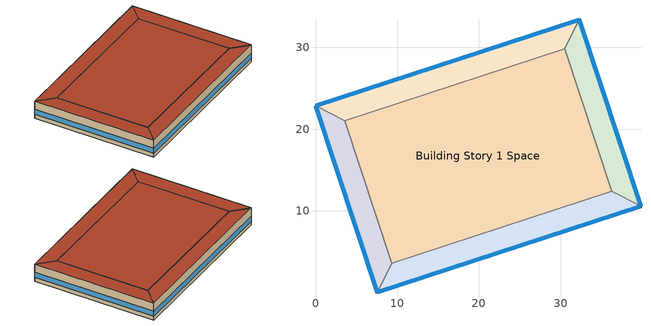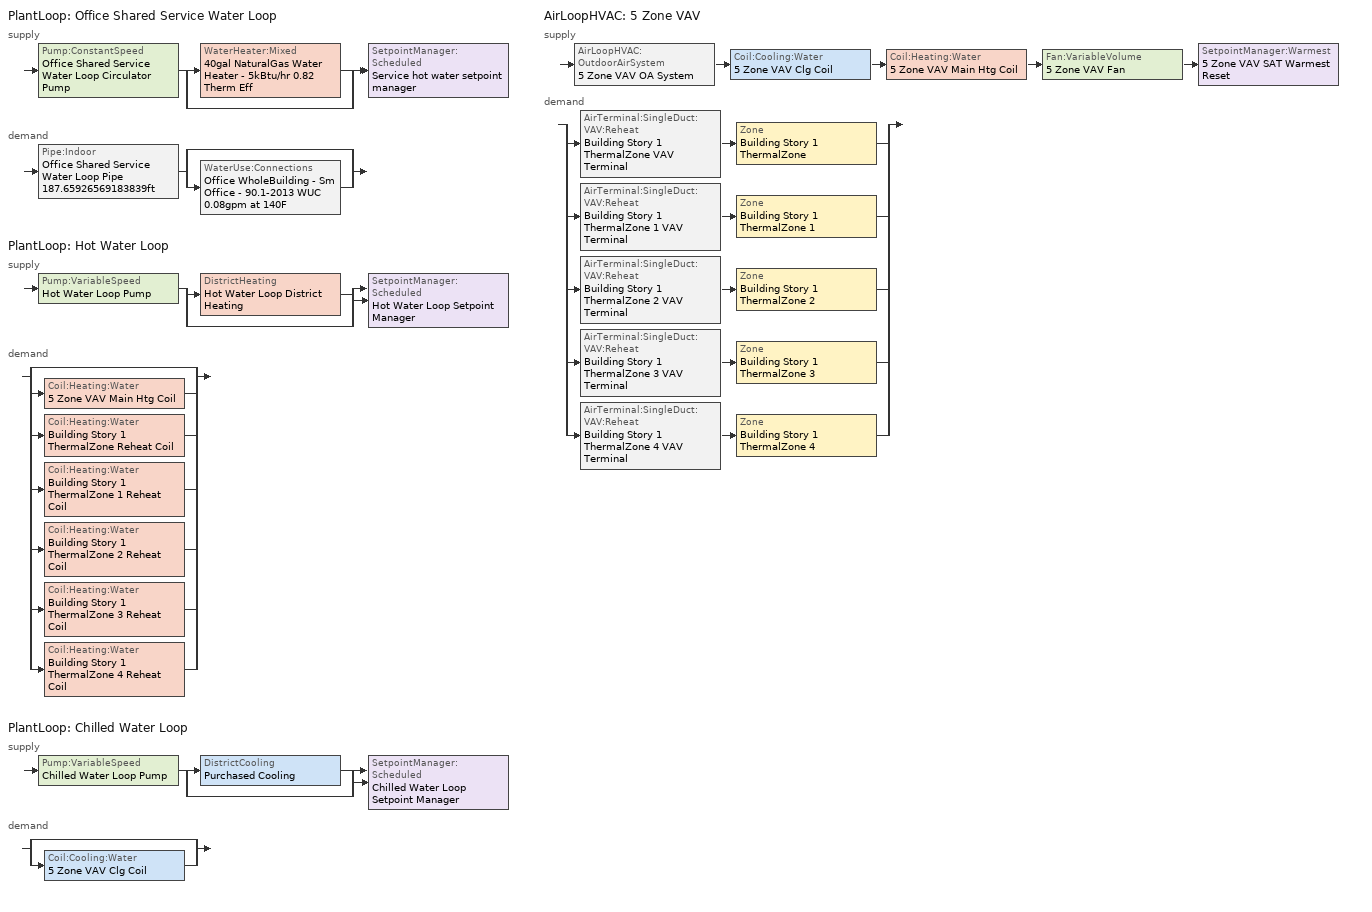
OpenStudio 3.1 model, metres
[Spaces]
Building Story 1 Space
 floor ground: 9.34,3.57 3.57,21.04 30.5,29.85 36.27,12.38 z0
 wall adiabatic (Typical Interior Wall): 3.57,21.04 9.34,3.57 36.27,12.38 30.5,29.85 3.57,21.04 z0:3.6
 roof outside: 36.27,12.38 30.5,29.85 3.57,21.04 9.34,3.57 z3.6
Building Story 1 Space 1
 floor ground: 7.54,0 0,22.84 3.57,21.04 9.34,3.57 z0
 wall outside: 0,22.84 7.54,0 z0:3.6
 wall adiabatic (Typical Interior Wall): 7.54,0 9.34,3.57 3.57,21.04 0,22.84 z0:3.6
 window: 0.01,22.82 7.53,0.02 z0.76:1.84
 roof outside: 9.34,3.57 3.57,21.04 0,22.84 7.54,0 z3.6
Building Story 1 Space 2
 floor ground: 0,22.84 32.3,33.42 30.5,29.85 3.57,21.04 z0
 wall outside: 32.3,33.42 0,22.84 z0:3.6
 wall adiabatic (Typical Interior Wall): 0,22.84 3.57,21.04 30.5,29.85 32.3,33.42 z0:3.6
 window: 32.28,33.41 0.02,22.85 z0.76:1.84
 roof outside: 3.57,21.04 30.5,29.85 32.3,33.42 0,22.84 z3.6
Building Story 1 Space 3
 floor ground: 32.3,33.42 39.84,10.58 36.27,12.38 30.5,29.85 z0
 wall outside: 39.84,10.58 32.3,33.42 z0:3.6
 wall adiabatic (Typical Interior Wall): 32.3,33.42 30.5,29.85 36.27,12.38 39.84,10.58 z0:3.6
 window: 39.83,10.6 32.31,33.4 z0.76:1.84
 roof outside: 30.5,29.85 36.27,12.38 39.84,10.58 32.3,33.42 z3.6
Building Story 1 Space 4
 floor ground: 39.84,10.58 7.54,0 9.34,3.57 36.27,12.38 z0
 wall outside: 7.54,0 39.84,10.58 z0:3.6
 wall adiabatic (Typical Interior Wall): 39.84,10.58 36.27,12.38 9.34,3.57 7.54,0 z0:3.6
 window: 7.56,0.01 39.81,10.57 z0.76:1.84
 roof outside: 36.27,12.38 9.34,3.57 7.54,0 39.84,10.58 z3.6
shading: 32.3,33.42 0,22.84 / 0,22.84 7.54,0 / 7.54,0 39.84,10.58 / 39.84,10.58 32.3,33.42 / 0,22.84 7.54,0 / 32.3,33.42 0,22.84 / 39.84,10.58 32.3,33.42 / 7.54,0 39.84,10.58 / 7.54,0 39.84,10.58 / 39.84,10.58 32.3,33.42 / 32.3,33.42 0,22.84 / 0,22.84 7.54,0 z0:3; 39.84,10.58 32.3,33.42 0,22.84 7.54,0 z3; 7.54,0 0,22.84 32.3,33.42 39.84,10.58 z0; 7.54,0 0,22.84 32.3,33.42 39.84,10.58 z0; 39.84,10.58 32.3,33.42 0,22.84 7.54,0 z3; 39.84,10.58 32.3,33.42 0,22.84 7.54,0 z3; 7.54,0 0,22.84 32.3,33.42 39.84,10.58 z0
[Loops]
PlantLoop 'Office Shared Service Water Loop'
 supply: Pump:ConstantSpeed 'Office Shared Service Water Loop Circulator Pump' > split
  | WaterHeater:Mixed '40gal NaturalGas Water Heater - 5kBtu/hr 0.82 Therm Eff'
  | bypass
  join > SetpointManager:Scheduled 'Service hot water setpoint manager'
 demand: Pipe:Indoor 'Office Shared Service Water Loop Pipe 187.65926569183839ft' > split
  | bypass
  | WaterUse:Connections 'Office WholeBuilding - Sm Office - 90.1-2013 WUC 0.08gpm at 140F'
PlantLoop 'Hot Water Loop'
 supply: Pump:VariableSpeed 'Hot Water Loop Pump' > split
  | DistrictHeating 'Hot Water Loop District Heating'
  | bypass
  join > SetpointManager:Scheduled 'Hot Water Loop Setpoint Manager'
 demand: split
  | bypass
  | Coil:Heating:Water '5 Zone VAV Main Htg Coil'
  | Coil:Heating:Water 'Building Story 1 ThermalZone Reheat Coil'
  | Coil:Heating:Water 'Building Story 1 ThermalZone 1 Reheat Coil'
  | Coil:Heating:Water 'Building Story 1 ThermalZone 2 Reheat Coil'
  | Coil:Heating:Water 'Building Story 1 ThermalZone 3 Reheat Coil'
  | Coil:Heating:Water 'Building Story 1 ThermalZone 4 Reheat Coil'
PlantLoop 'Chilled Water Loop'
 supply: Pump:VariableSpeed 'Chilled Water Loop Pump' > split
  | DistrictCooling 'Purchased Cooling'
  | bypass
  join > SetpointManager:Scheduled 'Chilled Water Loop Setpoint Manager'
 demand: split
  | bypass
  | Coil:Cooling:Water '5 Zone VAV Clg Coil'
AirLoopHVAC '5 Zone VAV'
 supply: AirLoopHVAC:OutdoorAirSystem '5 Zone VAV OA System' > Coil:Cooling:Water '5 Zone VAV Clg Coil' > Coil:Heating:Water '5 Zone VAV Main Htg Coil' > Fan:VariableVolume '5 Zone VAV Fan' > SetpointManager:Warmest '5 Zone VAV SAT Warmest Reset'
 demand: split
  | AirTerminal:SingleDuct:VAV:Reheat 'Building Story 1 ThermalZone VAV Terminal' > Zone 'Building Story 1 ThermalZone'
  | AirTerminal:SingleDuct:VAV:Reheat 'Building Story 1 ThermalZone 1 VAV Terminal' > Zone 'Building Story 1 ThermalZone 1'
  | AirTerminal:SingleDuct:VAV:Reheat 'Building Story 1 ThermalZone 2 VAV Terminal' > Zone 'Building Story 1 ThermalZone 2'
  | AirTerminal:SingleDuct:VAV:Reheat 'Building Story 1 ThermalZone 3 VAV Terminal' > Zone 'Building Story 1 ThermalZone 3'
  | AirTerminal:SingleDuct:VAV:Reheat 'Building Story 1 ThermalZone 4 VAV Terminal' > Zone 'Building Story 1 ThermalZone 4'
[Site]
Buffalo Niagara Intl Ap_NY_USA: Latitude {deg}=42.8136; Longitude {deg}=-78.8486; Time Zone {hr}=-5; Elevation {m}=215; Terrain=City
[Site:WaterMainsTemperature]
Calculation Method=Correlation; Annual Average Outdoor Air Temperature {C}=8.96667; Maximum Difference In Monthly Average Outdoor Air Temperatures {deltaC}=26.2
[SizingPeriod:DesignDay] Barometric Pressure {Pa}=98769; Sky Clearness=0; Rain Indicator=0; Snow Indicator=0; Day of Month=21; Daylight Saving Time Indicator=0; Humidity Indicating Type=Wetbulb; Dry-Bulb Temperature Range Modifier Type=DefaultMultipliers
Name | Maximum Dry-Bulb Temperature {C} | Daily Dry-Bulb Temperature Range {deltaC} | Humidity Indicating Conditions at Maximum Dry-Bulb | Wind Speed {m/s} | Wind Direction {deg} | Month | Day Type | Solar Model Indicator | ASHRAE Taub | ASHRAE Taud
Buffalo Niagara Intl Ap Ann Clg .4% Condns DB=>MWB 1 | 30.3 | 9.3 | 21.8 | 5.7 | 240 | 7 | SummerDesignDay | ASHRAETau | 0.462 | 2.001
Buffalo Niagara Intl Ap Ann Clg .4% Condns WB=>MDB 1 | 27.8 | 9.3 | 23.8 | 5.7 | 240 | 7 | SummerDesignDay | ASHRAETau | 0.462 | 2.001
Buffalo Niagara Intl Ap Ann Htg 99.6% Condns DB 1 | -16.3 | 0 | -16.3 | 5.1 | 270 | 1 | WinterDesignDay | ASHRAEClearSky
[ClimateZones]
Climate Zone Institution Name 1=ASHRAE; Climate Zone Document Name 1=ANSI/ASHRAE Standard 169; Climate Zone Document Year 1=2006; Climate Zone Value 1=6A
[Site:GroundTemperature:FCfactorMethod]
January Ground Temperature {C}=7.4; February Ground Temperature {C}=-0; March Ground Temperature {C}=-7.6; April Ground Temperature {C}=-12.6; May Ground Temperature {C}=-7.7; June Ground Temperature {C}=0.3; July Ground Temperature {C}=7; August Ground Temperature {C}=14.2; September Ground Temperature {C}=19.2; October Ground Temperature {C}=20.9; November Ground Temperature {C}=20; December Ground Temperature {C}=15.4
[Building]
District Office 1: Nominal Floor to Floor Height {m}=3.6; Default Construction Set=Res 90.1-2013 - Office - ASHRAE 169-2013-6A; Standards Number of Stories=1; Standards Number of Above Ground Stories=1; Standards Building Type=Office
[DefaultConstructionSet]
Res 90.1-2013 - Office - ASHRAE 169-2013-6A: Default Exterior Surface Constructions=Default Surface Constructions 1; Default Interior Surface Constructions=Default Surface Constructions 2; Default Ground Contact Surface Constructions=Default Surface Constructions 3; Default Exterior SubSurface Constructions=Default Sub Surface Constructions 1; Default Interior SubSurface Constructions=Default Sub Surface Constructions 2; Interior Partition Construction=Typical Interior Partition
[DefaultSurfaceConstructions]
Name | Floor Construction | Wall Construction | Roof Ceiling Construction
Default Surface Constructions 1 | Typical Insulated Exterior Mass Floor R-19.61 | Typical Insulated Exterior Mass Wall R-12.5 | Typical IEAD Roof R-31.25
Default Surface Constructions 2 | Typical Interior Floor | Typical Interior Wall | Typical Interior Ceiling
Default Surface Constructions 3 | Typical Insulated Carpeted 8in Slab Floor | Typical Insulated Basement Mass Wall
[Construction]
Typical Insulated Exterior Mass Floor R-19.61: Typical Insulation R-17.04, 4 in. Normalweight Concrete Floor, Typical Carpet Pad
Typical Insulated Exterior Mass Wall R-12.5: 1IN Stucco, 8IN CONCRETE HW RefBldg, Typical Insulation R-10.11, 1/2IN Gypsum
Typical IEAD Roof R-31.25: Roof Membrane, Typical Insulation R-30.13, Metal Roof Surface
Typical Interior Floor: 100mm Normalweight concrete floor, CP02 CARPET PAD
Typical Interior Wall: G01 13mm gypsum board, G01 13mm gypsum board
Typical Interior Ceiling: CP02 CARPET PAD, 100mm Normalweight concrete floor
Typical Insulated Carpeted 8in Slab Floor: 8 in. Normalweight Concrete Floor, Typical Carpet Pad
Typical Insulated Basement Mass Wall: 8 in. Concrete Block Basement Wall
U 0.48 SHGC 0.40 Dbl Ref-D Clr 6mm/13mm: REF D CLEAR 6MM, AIR 13MM, CLEAR 6MM
Typical Insulated Metal Door R-2.0: F08 Metal surface, Typical Insulation R-1.15
U 0.44 SHGC 0.26 Dbl Ref-B-H Clr 6mm/13mm Air: REF B CLEAR HI 6MM, AIR 13MM, CLEAR 6MM
Typical Overhead Door R-2.0: Typical Insulation R-1.15 1
Window_U_0.50_SHGC_0.40_Skylight_Frame_Width_0.430_in: Glass_2052_LayerAvg, Gap_1_W_0_0038, Glass_2027F_LayerAvg
Typical Interior Window: Clear 3mm
Typical Interior Door; Typical Interior Partition: G05 25mm wood
Copper pipe 0.75in type L with 0.5in fiberglass batt: Fiberglass batt 0.5in, Copper pipe 0.75in type L
InteriorFurnishings 1: Std Wood 6inch 1
InteriorFurnishings 2: Std Wood 6inch 2
[Material:NoMass] Roughness=Smooth; Thermal Absorptance=0.9; Solar Absorptance=0.7
Name | Thermal Resistance {m2-K/W} | Visible Absorptance
Typical Insulation R-17.04 | 3.00072 | 0.7
Typical Carpet Pad; CP02 CARPET PAD | 0.21648 | 0.8
Typical Insulation R-10.11 | 1.78074 | 0.7
Typical Insulation R-30.13 | 5.30668 | 0.7
Typical Insulation R-1.15 | 0.202509 | 0.7
Typical Insulation R-1.15 1 | 0.202527 | 0.7
[Material] Thermal Absorptance=0.9
Name | Roughness | Thickness {m} | Conductivity {W/m-K} | Density {kg/m3} | Specific Heat {J/kg-K} | Solar Absorptance | Visible Absorptance
4 in. Normalweight Concrete Floor | MediumRough | 0.1016 | 2.31 | 2322 | 832 | 0.7 | 0.7
1IN Stucco | Smooth | 0.0253 | 0.6918 | 1858 | 837 | 0.7 | 0.92
8IN CONCRETE HW RefBldg | Rough | 0.2032 | 1.311 | 2240 | 836.8 | 0.7 | 0.7
1/2IN Gypsum | Smooth | 0.0127 | 0.16 | 784.9 | 830 | 0.4 | 0.4
Roof Membrane | VeryRough | 0.0095 | 0.16 | 1121.29 | 1460 | 0.7 | 0.7
Metal Roof Surface; F08 Metal surface | Smooth | 0.0008 | 45.28 | 7824 | 500 | 0.7 | 0.7
100mm Normalweight concrete floor | MediumRough | 0.1016 | 2.31045 | 2322 | 832.557 | 0.7 | 0.7
G01 13mm gypsum board | Smooth | 0.0127 | 0.160031 | 800.001 | 1090.73 | 0.7 | 0.5
8 in. Normalweight Concrete Floor | MediumRough | 0.2032 | 2.31 | 2322 | 832 | 0.7 | 0.7
8 in. Concrete Block Basement Wall | MediumRough | 0.2032 | 1.326 | 1842 | 912 | 0.7 | 0.7
G05 25mm wood | MediumSmooth | 0.0254 | 0.15 | 608 | 1630 | 0.5 | 0.5
Copper pipe 0.75in type L | Smooth | 0.001143 | 386 | 8906.27 | 385.1856 | 0.7 | 0.7
Fiberglass batt 0.5in | Smooth | 0.0127 | 0.0663448 | 11.2129 | 837.36 | 0.7 | 0.7
Std Wood 6inch 1; Std Wood 6inch 2 | MediumSmooth | 0.15 | 0.12 | 540 | 1210 | 0.7 | 0.7
[DefaultSubSurfaceConstructions]
Name | Fixed Window Construction | Operable Window Construction | Door Construction | Glass Door Construction | Overhead Door Construction | Skylight Construction | Tubular Daylight Dome Construction | Tubular Daylight Diffuser Construction
Default Sub Surface Constructions 1 | U 0.48 SHGC 0.40 Dbl Ref-D Clr 6mm/13mm | U 0.48 SHGC 0.40 Dbl Ref-D Clr 6mm/13mm | Typical Insulated Metal Door R-2.0 | U 0.44 SHGC 0.26 Dbl Ref-B-H Clr 6mm/13mm Air | Typical Overhead Door R-2.0 | Window_U_0.50_SHGC_0.40_Skylight_Frame_Width_0.430_in | Typical Interior Window | Typical Interior Window
Default Sub Surface Constructions 2 | Typical Interior Window | Typical Interior Window | Typical Interior Door
[WindowMaterial:Glazing] Optical Data Type=SpectralAverage; Infrared Transmittance at Normal Incidence=0; Dirt Correction Factor for Solar and Visible Transmittance=1; Solar Diffusing=No
Name | Thickness {m} | Solar Transmittance at Normal Incidence | Front Side Solar Reflectance at Normal Incidence | Back Side Solar Reflectance at Normal Incidence | Visible Transmittance at Normal Incidence | Front Side Visible Reflectance at Normal Incidence | Back Side Visible Reflectance at Normal Incidence | Front Side Infrared Hemispherical Emissivity | Back Side Infrared Hemispherical Emissivity | Conductivity {W/m-K}
REF D CLEAR 6MM | 0.006 | 0.429 | 0.308 | 0.379 | 0.334 | 0.453 | 0.505 | 0.84 | 0.82 | 0.9
CLEAR 6MM | 0.006 | 0.775 | 0.071 | 0.071 | 0.881 | 0.08 | 0.08 | 0.84 | 0.84 | 0.9
REF B CLEAR HI 6MM | 0.006 | 0.24 | 0.16 | 0.32 | 0.3 | 0.16 | 0.29 | 0.84 | 0.6 | 0.9
Glass_2052_LayerAvg | 0.00837 | 0.507767 | 0.054228 | 0.0544931 | 0.586833 | 0.05805 | 0.058397 | 0.84 | 0.84 | 1
Glass_2027F_LayerAvg | 0.004 | 0.369744 | 0.470069 | 0.340935 | 0.765222 | 0.0546 | 0.073741 | 0.03675 | 0.84 | 1
Clear 3mm | 0.003 | 0.837 | 0.075 | 0.075 | 0.898 | 0.081 | 0.081 | 0.84 | 0.84 | 0.9
[WindowMaterial:Gas] Gas Type=Air
Name | Thickness {m}
AIR 13MM | 0.0127
Gap_1_W_0_0038 | 0.0038
[People:Definition]
Office WholeBuilding - Sm Office People Definition: Number of People Calculation Method=People/Area; People per Space Floor Area {person/m2}=0.0602779; Fraction Radiant=0.3; Enable ASHRAE 55 Comfort Warnings=Yes; Mean Radiant Temperature Calculation Type=ZoneAveraged; Thermal Comfort Model Type 1=Fanger
[Lights:Definition]
Office WholeBuilding - Sm Office Lights Definition: Design Level Calculation Method=Watts/Area; Watts per Space Floor Area {W/m2}=8.82641; Fraction Radiant=0.7; Fraction Visible=0.2; Return Air Fraction=0
[ElectricEquipment:Definition]
Office WholeBuilding - Sm Office Elec Equip Definition: Design Level Calculation Method=Watts/Area; Watts per Space Floor Area {W/m2}=6.78126; Fraction Latent=0; Fraction Radiant=0; Fraction Lost=0
[DesignSpecification:OutdoorAir]
Blended OA: Outdoor Air Method=Sum; Outdoor Air Flow per Floor Area {m3/s-m2}=0.0004318
[DefaultScheduleSet]
Story Ground Blended Space Type Schedule Set
[SpaceInfiltration:DesignFlowRate] Space or SpaceType=Story Ground Blended Space Type; Schedule=Always On Discrete; Design Flow Rate Calculation Method=Flow/ExteriorArea; Constant Term Coefficient=0; Temperature Term Coefficient=0; Velocity Term Coefficient=0.224; Velocity Squared Term Coefficient=0
Name | Flow per Exterior Surface Area {m3/s-m2}
Office WholeBuilding - Sm Office A  - Story Ground Infiltration; Office WholeBuilding - Sm Office C  - Story Ground Infiltration | 3.82812e-05
Office WholeBuilding - Sm Office A end_a - Story Ground Infiltration; Office WholeBuilding - Sm Office A end_b - Story Ground Infiltration; Office WholeBuilding - Sm Office C end_a - Story Ground Infiltration; Office WholeBuilding - Sm Office C end_b - Story Ground Infiltration | 1.35242e-05
Office WholeBuilding - Sm Office B end_a - Story Ground Infiltration; Office WholeBuilding - Sm Office B end_b - Story Ground Infiltration | 2.10127e-05
[Exterior:Lights:Definition]
Name | Design Level {W}
Parking Areas and Drives Def (W/ft^2) | 0.1
Building Facades Def (W/ft^2) | 0.15
Main Entries Def (W/ft) | 30
Other Doors Def (W/ft) | 20
[Exterior:Lights] Control Option=AstronomicalClock
Name | Exterior Lights Definition | Schedule | Multiplier
Parking Areas and Drives | Parking Areas and Drives Def (W/ft^2) | Schedule Ruleset 2 | 14262.48
Building Facades | Building Facades Def (W/ft^2) | Schedule Ruleset 1 | 3830.58
Main Entries | Main Entries Def (W/ft) | Schedule Ruleset 2 | 14.0864
Other Doors | Other Doors Def (W/ft) | Schedule Ruleset 2 | 7.0432
[WaterUse:Connections]
Office WholeBuilding - Sm Office - 90.1-2013 WUC 0.08gpm at 140F: Water Use Equipment Name 1=Office WholeBuilding - Sm Office - 90.1-2013 Service Water Use 0.08gpm at 140F
[WaterUse:Equipment:Definition]
Office WholeBuilding - Sm Office - 90.1-2013 Service Water Use Def 0.08gpm: Peak Flow Rate {m3/s}=5.04767e-06; Target Temperature Schedule=Mixed Water At Faucet Temp - 140F; Sensible Fraction Schedule=Fraction Sensible - 0.2; Latent Fraction Schedule=Fraction Latent - 0.05
[WaterUse:Equipment]
Office WholeBuilding - Sm Office - 90.1-2013 Service Water Use 0.08gpm at 140F: Water Use Equipment Definition=Office WholeBuilding - Sm Office - 90.1-2013 Service Water Use Def 0.08gpm; Flow Rate Fraction Schedule=OfficeSmall BLDG_SWH_SCH
[PlantLoop] Glycol Concentration=0; Plant Loop Volume {m3}=Autocalculate; Load Distribution Scheme=Optimal
Name | Maximum Loop Temperature {C} | Minimum Loop Temperature {C}
Office Shared Service Water Loop | 60 | 10
Hot Water Loop |  | 10
Chilled Water Loop | 40 | 1
[Sizing:Plant] Sizing Option=NonCoincident; Zone Timesteps in Averaging Window=1; Coincident Sizing Factor Mode=None
Name | Loop Type | Design Loop Exit Temperature {C} | Loop Design Temperature Difference {deltaC}
Office Shared Service Water Loop | Heating | 60 | 5
Hot Water Loop | Heating | 82.2222 | 11.1111
Chilled Water Loop | Cooling | 6.66667 | 5.61111
[SetpointManager:Scheduled] Control Variable=Temperature
Name | Schedule | Setpoint Node or NodeList
Service hot water setpoint manager | Service Water Loop Temp - 140F | Office Shared Service Water Loop Supply Outlet Node
Hot Water Loop Setpoint Manager | Hot Water Loop Temp - 180F | Hot Water Loop Supply Outlet Node
Chilled Water Loop Setpoint Manager | Chilled Water Loop Temp - 44F | Chilled Water Loop Supply Outlet Node
[Pump:ConstantSpeed]
Office Shared Service Water Loop Circulator Pump: Rated Flow Rate {m3/s}=autosize; Rated Pump Head {Pa}=29890.7; Rated Power Consumption {W}=autosize; Motor Efficiency=0.7; Fraction of Motor Inefficiencies to Fluid Stream=0; Pump Control Type=Intermittent; Design Power Sizing Method=PowerPerFlowPerPressure; Design Electric Power per Unit Flow Rate {W/(m3/s)}=348701.1; Design Shaft Power per Unit Flow Rate per Unit Head {W-s/m3-Pa}=1.28205
[WaterHeater:Mixed]
40gal NaturalGas Water Heater - 5kBtu/hr 0.82 Therm Eff: Tank Volume {m3}=0.151416; Setpoint Temperature Schedule=Service Water Loop Temp - 140F; Deadband Temperature Difference {deltaC}=2; Maximum Temperature Limit {C}=60; Heater Control Type=Cycle; Heater Maximum Capacity {W}=1477.21; Heater Fuel Type=NaturalGas; Heater Thermal Efficiency=0.82; Off Cycle Parasitic Fuel Consumption Rate {W}=0; Off Cycle Parasitic Fuel Type=NaturalGas; Off Cycle Parasitic Heat Fraction to Tank=0; On Cycle Parasitic Fuel Consumption Rate {W}=0; On Cycle Parasitic Fuel Type=NaturalGas; On Cycle Parasitic Heat Fraction to Tank=0; Ambient Temperature Indicator=Schedule; Ambient Temperature Schedule=Water Heater Ambient Temp Schedule - 71.6f; Off Cycle Loss Coefficient to Ambient Temperature {W/K}=0.51681; On Cycle Loss Coefficient to Ambient Temperature {W/K}=0.51681; Use Side Effectiveness=1; Source Side Effectiveness=1; Use Side Design Flow Rate {m3/s}=autosize; Source Side Design Flow Rate {m3/s}=autosize; Indirect Water Heating Recovery Time {hr}=1.5; Source Side Flow Control Mode=IndirectHeatPrimarySetpoint
[Pipe:Indoor]
Office Shared Service Water Loop Pipe 187.65926569183839ft: Construction=Copper pipe 0.75in type L with 0.5in fiberglass batt; Environment Type=Schedule; Ambient Temperature Schedule=Office Shared Service Water Loop Piping Air Temp - 70F; Ambient Air Velocity Schedule=Office Shared Service Water Loop Piping Air Velocity - 0.67mph; Pipe Inside Diameter {m}=0.019939; Pipe Length {m}=57.1985
[ThermostatSetpoint:DualSetpoint] Heating Setpoint Temperature Schedule=OfficeSmall HTGSETP_SCH_NO_OPTIMUM; Cooling Setpoint Temperature Schedule=OfficeSmall CLGSETP_SCH_NO_OPTIMUM
Story Ground Blended Space Type Thermostat; Story Ground Blended Space Type Thermostat 1; Story Ground Blended Space Type Thermostat 2; Story Ground Blended Space Type Thermostat 3; Story Ground Blended Space Type Thermostat 4
[InternalMass:Definition] Design Level Calculation Method=SurfaceArea/Area; Surface Area per Space Floor Area=2
Name | Construction
Internal Mass Definition 2 | InteriorFurnishings 1
Internal Mass Definition 3 | InteriorFurnishings 2
[InternalMass]
Name | Internal Mass Definition | Space or SpaceType | Multiplier
Office WholeBuilding - Sm Office C end_b - Story Ground Mass; Office WholeBuilding - Sm Office A end_b - Story Ground Mass; Office WholeBuilding - Sm Office C end_a - Story Ground Mass; Office WholeBuilding - Sm Office A end_a - Story Ground Mass | Internal Mass Definition 2 | Story Ground Blended Space Type | 0.0255566
Office WholeBuilding - Sm Office C  - Story Ground Mass; Office WholeBuilding - Sm Office A  - Story Ground Mass | Internal Mass Definition 2 | Story Ground Blended Space Type | 0.14468
Office WholeBuilding - Sm Office B end_b - Story Ground Mass; Office WholeBuilding - Sm Office B end_a - Story Ground Mass | Internal Mass Definition 2 | Story Ground Blended Space Type | 0.0794154
Office WholeBuilding - Sm Office B  - Story Ground Mass | Internal Mass Definition 2 | Story Ground Blended Space Type | 0.449583
Building Story 1 Space 1 Mass | Internal Mass Definition 3 | Building Story 1 Space 1 | 1
Building Story 1 Space 4 Mass | Internal Mass Definition 3 | Building Story 1 Space 4 | 1
Building Story 1 Space 2 Mass | Internal Mass Definition 3 | Building Story 1 Space 2 | 1
Building Story 1 Space 3 Mass | Internal Mass Definition 3 | Building Story 1 Space 3 | 1
Building Story 1 Space Mass | Internal Mass Definition 3 | Building Story 1 Space | 1
[People]
Office WholeBuilding - Sm Office People 1: People Definition=Office WholeBuilding - Sm Office People Definition; Space or SpaceType=Story Ground Blended Space Type; Number of People Schedule=OfficeSmall BLDG_OCC_SCH; Activity Level Schedule=OfficeSmall ACTIVITY_SCH; Work Efficiency Schedule=Work Efficiency Schedule; Clothing Insulation Schedule=Clothing Schedule; Air Velocity Schedule=Air Velocity Schedule; Multiplier=1
[Lights]
Office WholeBuilding - Sm Office Lights 1: Lights Definition=Office WholeBuilding - Sm Office Lights Definition; Space or SpaceType=Story Ground Blended Space Type; Schedule=OfficeSmall BLDG_LIGHT_SCH_2013; Fraction Replaceable=1; Multiplier=1
[ElectricEquipment]
Office WholeBuilding - Sm Office Elec Equip 1: Electric Equipment Definition=Office WholeBuilding - Sm Office Elec Equip Definition; Space or SpaceType=Story Ground Blended Space Type; Schedule=OfficeSmall BLDG_EQUIP_SCH_2013; Multiplier=1
[SpaceType]
Story Ground Blended Space Type: Default Schedule Set=Story Ground Blended Space Type Schedule Set; Design Specification Outdoor Air Object=Blended OA; Standards Building Type=Office; Standards Space Type=WholeBuilding - Sm Office
[Space] Space Type=Story Ground Blended Space Type; Building Story=Building Story 1
Name | Thermal Zone
Building Story 1 Space | Building Story 1 ThermalZone
Building Story 1 Space 1 | Building Story 1 ThermalZone 1
Building Story 1 Space 2 | Building Story 1 ThermalZone 2
Building Story 1 Space 3 | Building Story 1 ThermalZone 3
Building Story 1 Space 4 | Building Story 1 ThermalZone 4
[BuildingStory]
Building Story 1: Nominal Z Coordinate {m}=3.6; Nominal Floor to Floor Height {m}=3.6
[ThermalZone] Use Ideal Air Loads=No
Name | Thermostat | Primary Daylighting Control | Fraction of Zone Controlled by Primary Daylighting Control | Secondary Daylighting Control | Fraction of Zone Controlled by Secondary Daylighting Control
Building Story 1 ThermalZone | Story Ground Blended Space Type Thermostat
Building Story 1 ThermalZone 1 | Story Ground Blended Space Type Thermostat 1 | Building Story 1 Space 1 Daylt Sensor 1 | 0.293 | Building Story 1 Space 1 Daylt Sensor 2 | 0.044
Building Story 1 ThermalZone 2 | Story Ground Blended Space Type Thermostat 2 | Building Story 1 Space 2 Daylt Sensor 1 | 0.289 | Building Story 1 Space 2 Daylt Sensor 2 | 0.046
Building Story 1 ThermalZone 3 | Story Ground Blended Space Type Thermostat 3 | Building Story 1 Space 3 Daylt Sensor 1 | 0.293 | Building Story 1 Space 3 Daylt Sensor 2 | 0.044
Building Story 1 ThermalZone 4 | Story Ground Blended Space Type Thermostat 4 | Building Story 1 Space 4 Daylt Sensor 1 | 0.289 | Building Story 1 Space 4 Daylt Sensor 2 | 0.046
[Sizing:Zone] Zone Cooling Design Supply Air Temperature Input Method=SupplyAirTemperature; Zone Cooling Design Supply Air Temperature {C}=12.7778; Zone Cooling Design Supply Air Temperature Difference {deltaC}=11.11; Zone Heating Design Supply Air Temperature Input Method=SupplyAirTemperature; Zone Heating Design Supply Air Temperature {C}=40; Zone Heating Design Supply Air Temperature Difference {deltaC}=11.11; Zone Cooling Design Supply Air Humidity Ratio {kg-H2O/kg-air}=0.0085; Zone Heating Design Supply Air Humidity Ratio {kg-H2O/kg-air}=0.008; Cooling Design Air Flow Method=DesignDayWithLimit; Heating Design Air Flow Method=DesignDay; Account for Dedicated Outdoor Air System=No; Dedicated Outdoor Air System Control Strategy=NeutralSupplyAir; Dedicated Outdoor Air Low Setpoint Temperature for Design {C}=autosize; Dedicated Outdoor Air High Setpoint Temperature for Design {C}=autosize
Building Story 1 ThermalZone; Building Story 1 ThermalZone 1; Building Story 1 ThermalZone 2; Building Story 1 ThermalZone 3; Building Story 1 ThermalZone 4
[Zone equipment]
Building Story 1 ThermalZone: Building Story 1 ThermalZone VAV Terminal
Building Story 1 ThermalZone 1: Building Story 1 ThermalZone 1 VAV Terminal
Building Story 1 ThermalZone 2: Building Story 1 ThermalZone 2 VAV Terminal
Building Story 1 ThermalZone 3: Building Story 1 ThermalZone 3 VAV Terminal
Building Story 1 ThermalZone 4: Building Story 1 ThermalZone 4 VAV Terminal
[Daylighting:Control] Position Z-Coordinate {m}=0.762; Illuminance Setpoint {lux}=375; Lighting Control Type=Stepped; Minimum Input Power Fraction for Continuous Dimming Control=0.3; Minimum Light Output Fraction for Continuous Dimming Control=0.2; Number of Stepped Control Steps=3; Probability Lighting will be Reset When Needed in Manual Stepped Control=1; Maximum Allowable Discomfort Glare Index=22
Name | Space | Position X-Coordinate {m} | Position Y-Coordinate {m}
Building Story 1 Space 1 Daylt Sensor 1 | Building Story 1 Space 1 | 4.92351 | 11.8019
Building Story 1 Space 1 Daylt Sensor 2 | Building Story 1 Space 1 | 6.09698 | 12.1891
Building Story 1 Space 2 Daylt Sensor 1 | Building Story 1 Space 2 | 16.5297 | 26.9745
Building Story 1 Space 2 Daylt Sensor 2 | Building Story 1 Space 2 | 16.9141 | 25.8006
Building Story 1 Space 3 Daylt Sensor 1 | Building Story 1 Space 3 | 34.9136 | 21.6186
Building Story 1 Space 3 Daylt Sensor 2 | Building Story 1 Space 3 | 33.7401 | 21.2315
Building Story 1 Space 4 Daylt Sensor 1 | Building Story 1 Space 4 | 23.3074 | 6.44605
Building Story 1 Space 4 Daylt Sensor 2 | Building Story 1 Space 4 | 22.9229 | 7.61992
[Pump:VariableSpeed] Rated Pump Head {Pa}=179344; Motor Efficiency=0.855; Pump Control Type=Intermittent; Skin Loss Radiative Fraction=0.5; Design Power Sizing Method=PowerPerFlowPerPressure; Design Electric Power per Unit Flow Rate {W/(m3/s)}=348701.1; Design Shaft Power per Unit Flow Rate per Unit Head {W-s/m3-Pa}=1.28205; Design Minimum Flow Rate Fraction=0
Name | Fraction of Motor Inefficiencies to Fluid Stream | Coefficient 1 of the Part Load Performance Curve | Coefficient 2 of the Part Load Performance Curve | Coefficient 3 of the Part Load Performance Curve | Coefficient 4 of the Part Load Performance Curve
Hot Water Loop Pump
Chilled Water Loop Pump | 0 | 0 | 1 | 0 | 0
[DistrictHeating]
Hot Water Loop District Heating: Nominal Capacity {W}=autosize
[DistrictCooling]
Purchased Cooling: Nominal Capacity {W}=autosize
[AirLoopHVAC]
5 Zone VAV: Availability Schedule=5 Zone VAV Occ Sch; Design Supply Air Flow Rate {m3/s}=autosize; Design Return Air Flow Fraction of Supply Air Flow=1
[Sizing:System]
5 Zone VAV: Type of Load to Size On=Sensible; Design Outdoor Air Flow Rate {m3/s}=0.58835; Central Heating Maximum System Air Flow Ratio=0.3; Preheat Design Temperature {C}=7.22222; Preheat Design Humidity Ratio {kg-H2O/kg-Air}=0.008; Precool Design Temperature {C}=12.7778; Precool Design Humidity Ratio {kg-H2O/kg-Air}=0.008; Central Cooling Design Supply Air Temperature {C}=12.7778; Central Heating Design Supply Air Temperature {C}=12.7778; Sizing Option=Coincident; 100% Outdoor Air in Cooling=No; 100% Outdoor Air in Heating=No; Central Cooling Design Supply Air Humidity Ratio {kg-H2O/kg-Air}=0.0085; Central Heating Design Supply Air Humidity Ratio {kg-H2O/kg-Air}=0.008; Cooling Design Air Flow Method=DesignDay; Cooling Design Air Flow Rate {m3/s}=0; Heating Design Air Flow Method=DesignDay; Heating Design Air Flow Rate {m3/s}=0; System Outdoor Air Method=ZoneSum; Zone Maximum Outdoor Air Fraction=1; Cooling Supply Air Flow Rate Per Floor Area {m3/s-m2}=0.00996765; Cooling Fraction of Autosized Cooling Supply Air Flow Rate=1; Cooling Supply Air Flow Rate Per Unit Cooling Capacity {m3/s-W}=3.94755e-05; Heating Supply Air Flow Rate Per Floor Area {m3/s-m2}=0.00996765; Heating Fraction of Autosized Heating Supply Air Flow Rate=1; Heating Fraction of Autosized Cooling Supply Air Flow Rate=1; Heating Supply Air Flow Rate Per Unit Heating Capacity {m3/s-W}=3.15882e-05; Cooling Design Capacity Method=CoolingDesignCapacity; Cooling Design Capacity {W}=autosize; Cooling Design Capacity Per Floor Area {W/m2}=234.7; Fraction of Autosized Cooling Design Capacity=1; Heating Design Capacity Method=HeatingDesignCapacity; Heating Design Capacity {W}=autosize; Heating Design Capacity Per Floor Area {W/m2}=157; Fraction of Autosized Heating Design Capacity=1; Central Cooling Capacity Control Method=OnOff
[Fan:VariableVolume]
5 Zone VAV Fan: Availability Schedule=Always On Discrete; Fan Total Efficiency=0.58175; Pressure Rise {Pa}=996.356; Maximum Flow Rate {m3/s}=Autosize; Fan Power Minimum Flow Rate Input Method=Fraction; Fan Power Minimum Flow Fraction=0.25; Fan Power Minimum Air Flow Rate {m3/s}=0; Motor Efficiency=0.895; Motor In Airstream Fraction=1; Fan Power Coefficient 1=0.04076; Fan Power Coefficient 2=0.0881; Fan Power Coefficient 3=-0.0729; Fan Power Coefficient 4=0.9437; Fan Power Coefficient 5=0
[Coil:Heating:Water] Availability Schedule=Always On Discrete; Rated Inlet Water Temperature {C}=82.2222; Rated Outlet Water Temperature {C}=71.1111
Name | Rated Inlet Air Temperature {C} | Rated Outlet Air Temperature {C}
5 Zone VAV Main Htg Coil | 7.22222 | 12.7778
Building Story 1 ThermalZone Reheat Coil; Building Story 1 ThermalZone 1 Reheat Coil; Building Story 1 ThermalZone 2 Reheat Coil; Building Story 1 ThermalZone 3 Reheat Coil; Building Story 1 ThermalZone 4 Reheat Coil | 12.7778 | 40
[Controller:WaterCoil] Minimum Actuated Flow {m3/s}=0
Name | Water Coil | Action | Controller Convergence Tolerance {deltaC}
5 Zone VAV Main Htg Coil Controller | 5 Zone VAV Main Htg Coil | Normal | 0.0001
5 Zone VAV Clg Coil Controller | 5 Zone VAV Clg Coil | Reverse
Building Story 1 ThermalZone Reheat Coil Controller | Building Story 1 ThermalZone Reheat Coil | Normal | 0.0001
Building Story 1 ThermalZone 1 Reheat Coil Controller | Building Story 1 ThermalZone 1 Reheat Coil | Normal | 0.0001
Building Story 1 ThermalZone 2 Reheat Coil Controller | Building Story 1 ThermalZone 2 Reheat Coil | Normal | 0.0001
Building Story 1 ThermalZone 3 Reheat Coil Controller | Building Story 1 ThermalZone 3 Reheat Coil | Normal | 0.0001
Building Story 1 ThermalZone 4 Reheat Coil Controller | Building Story 1 ThermalZone 4 Reheat Coil | Normal | 0.0001
[Coil:Cooling:Water]
5 Zone VAV Clg Coil: Availability Schedule=Always On Discrete; Design Inlet Water Temperature {C}=Autosize; Heat Exchanger Configuration=CrossFlow
[Controller:OutdoorAir]
5 Zone VAV OA Controller: Minimum Outdoor Air Flow Rate {m3/s}=autosize; Maximum Outdoor Air Flow Rate {m3/s}=Autosize; Economizer Control Type=DifferentialDryBulb; Economizer Control Action Type=ModulateFlow; Lockout Type=LockoutWithHeating; Minimum Limit Type=FixedMinimum; Minimum Outdoor Air Schedule=5 Zone VAV Occ Sch; Controller Mechanical Ventilation=5 Zone VAV Vent Controller; High Humidity Control=No; Heat Recovery Bypass Control Type=BypassWhenOAFlowGreaterThanMinimum
[Controller:MechanicalVentilation]
5 Zone VAV Vent Controller: Availability Schedule=Always On Discrete; System Outdoor Air Method=ZoneSum
[AirLoopHVAC:OutdoorAirSystem]
5 Zone VAV OA System: Controller=5 Zone VAV OA Controller
[AvailabilityManager:NightCycle]
Availability Manager Night Cycle 1: Applicability Schedule=Always On Discrete; Control Type=CycleOnAny; Thermostat Tolerance {deltaC}=1; Cycling Run Time {s}=1800
[AirTerminal:SingleDuct:VAV:Reheat] Availability Schedule=Always On Discrete; Maximum Air Flow Rate {m3/s}=AutoSize; Zone Minimum Air Flow Input Method=Constant; Constant Minimum Air Flow Fraction=0.262656; Fixed Minimum Air Flow Rate {m3/s}=0; Maximum Hot Water or Steam Flow Rate {m3/s}=AutoSize; Minimum Hot Water or Steam Flow Rate {m3/s}=0; Convergence Tolerance=0.001; Damper Heating Action=ReverseWithLimits; Maximum Flow per Zone Floor Area During Reheat {m3/s-m2}=AutoSize; Maximum Flow Fraction During Reheat=0.5; Maximum Reheat Air Temperature {C}=40; Control For Outdoor Air=No
Name | Reheat Coil
Building Story 1 ThermalZone VAV Terminal | Building Story 1 ThermalZone Reheat Coil
Building Story 1 ThermalZone 1 VAV Terminal | Building Story 1 ThermalZone 1 Reheat Coil
Building Story 1 ThermalZone 2 VAV Terminal | Building Story 1 ThermalZone 2 Reheat Coil
Building Story 1 ThermalZone 3 VAV Terminal | Building Story 1 ThermalZone 3 Reheat Coil
Building Story 1 ThermalZone 4 VAV Terminal | Building Story 1 ThermalZone 4 Reheat Coil
[HeatExchanger:AirToAir:SensibleAndLatent]
5 Zone VAV ERV: Availability Schedule=Always On Discrete; Nominal Supply Air Flow Rate {m3/s}=autosize; Sensible Effectiveness at 100% Heating Air Flow=0.5; Latent Effectiveness at 100% Heating Air Flow=0.5; Sensible Effectiveness at 75% Heating Air Flow=0.5; Latent Effectiveness at 75% Heating Air Flow=0.5; Sensible Effectiveness at 100% Cooling Air Flow=0.5; Latent Effectiveness at 100% Cooling Air Flow=0.5; Sensible Effectiveness at 75% Cooling Air Flow=0.5; Latent Effectiveness at 75% Cooling Air Flow=0.5; Nominal Electric Power {W}=303.285; Supply Air Outlet Temperature Control=No; Heat Exchanger Type=Rotary; Frost Control Type=ExhaustOnly; Threshold Temperature {C}=-23.3; Initial Defrost Time Fraction=0.167; Rate of Defrost Time Fraction Increase {1/K}=1.44; Economizer Lockout=Yes
[SetpointManager:OutdoorAirPretreat]
Setpoint Manager Outdoor Air Pretreat 1: Minimum Setpoint Temperature {C}=-99; Maximum Setpoint Temperature {C}=99; Minimum Setpoint Humidity Ratio {kgWater/kgDryAir}=1e-05; Maximum Setpoint Humidity Ratio {kgWater/kgDryAir}=1
[SetpointManager:Warmest]
5 Zone VAV SAT Warmest Reset: Control Variable=Temperature; Minimum Setpoint Temperature {C}=12.7778; Maximum Setpoint Temperature {C}=15.5556; Strategy=MaximumTemperature; Setpoint Node or NodeList=5 Zone VAV Supply Outlet Node
[Schedule:Ruleset]
Name | Default Day Schedule | Summer Design Day Schedule | Winter Design Day Schedule
Clothing Schedule | Clothing Schedule Default Winter Clothes
Air Velocity Schedule | Air Velocity Schedule Default
Work Efficiency Schedule | Work Efficiency Schedule Default
OfficeSmall BLDG_OCC_SCH | OfficeSmall BLDG_OCC_SCH Default | OfficeSmall BLDG_OCC_SCH Summer Design Day | OfficeSmall BLDG_OCC_SCH Winter Design Day
OfficeSmall ACTIVITY_SCH | OfficeSmall ACTIVITY_SCH Default | OfficeSmall ACTIVITY_SCH Summer Design Day | OfficeSmall ACTIVITY_SCH Winter Design Day
OfficeSmall BLDG_LIGHT_SCH_2013 | OfficeSmall BLDG_LIGHT_SCH_2013 Default | OfficeSmall BLDG_LIGHT_SCH_2013 Summer Design Day | OfficeSmall BLDG_LIGHT_SCH_2013 Winter Design Day
OfficeSmall BLDG_EQUIP_SCH_2013 | OfficeSmall BLDG_EQUIP_SCH_2013 Default | OfficeSmall BLDG_EQUIP_SCH_2013 Summer Design Day | OfficeSmall BLDG_EQUIP_SCH_2013 Winter Design Day
Schedule Ruleset 1 | Schedule Day 11
Schedule Ruleset 2 | Schedule Day 12
OfficeSmall BLDG_SWH_SCH | OfficeSmall BLDG_SWH_SCH Default | OfficeSmall BLDG_SWH_SCH Summer Design Day | OfficeSmall BLDG_SWH_SCH Winter Design Day
Fraction Sensible - 0.2 | Fraction Sensible - 0.2 Default
Fraction Latent - 0.05 | Fraction Latent - 0.05 Default
Mixed Water At Faucet Temp - 140F | Mixed Water At Faucet Temp - 140F Default
Service Water Loop Temp - 140F | Service Water Loop Temp - 140F Default
Water Heater Ambient Temp Schedule - 71.6f | Water Heater Ambient Temp Schedule - 71.6f Default
Office Shared Service Water Loop Piping Air Temp - 70F | Office Shared Service Water Loop Piping Air Temp - 70F Default
Office Shared Service Water Loop Piping Air Velocity - 0.67mph | Office Shared Service Water Loop Piping Air Velocity - 0.67mph Default
OfficeSmall HTGSETP_SCH_NO_OPTIMUM | OfficeSmall HTGSETP_SCH_NO_OPTIMUM Default | OfficeSmall HTGSETP_SCH_NO_OPTIMUM Summer Design Day | OfficeSmall HTGSETP_SCH_NO_OPTIMUM Winter Design Day
OfficeSmall CLGSETP_SCH_NO_OPTIMUM | OfficeSmall CLGSETP_SCH_NO_OPTIMUM Default | OfficeSmall CLGSETP_SCH_NO_OPTIMUM Summer Design Day | OfficeSmall CLGSETP_SCH_NO_OPTIMUM Winter Design Day
Hot Water Loop Temp - 180F | Hot Water Loop Temp - 180F Default
Chilled Water Loop Temp - 44F | Chilled Water Loop Temp - 44F Default
5 Zone VAV Occ Sch | 5 Zone VAV Occ Sch Default | 5 Zone VAV Occ Sch Summer Design Day | 5 Zone VAV Occ Sch Winter Design Day
[Schedule:Day]
Clothing Schedule Default Winter Clothes; OfficeSmall BLDG_OCC_SCH Summer Design Day; OfficeSmall BLDG_LIGHT_SCH_2013 Summer Design Day; OfficeSmall BLDG_EQUIP_SCH_2013 Summer Design Day; 5 Zone VAV Occ Sch Winter Design Day; 5 Zone VAV Occ Sch Summer Design Day: 24, 0, 1
Clothing Schedule Summer Clothes: 24, 0, 0.5
Air Velocity Schedule Default; Fraction Sensible - 0.2 Default: 24, 0, 0.2
Work Efficiency Schedule Default; OfficeSmall BLDG_OCC_SCH Default; OfficeSmall BLDG_OCC_SCH Winter Design Day; OfficeSmall BLDG_LIGHT_SCH_2013 Winter Design Day; OfficeSmall BLDG_EQUIP_SCH_2013 Winter Design Day; OfficeSmall BLDG_SWH_SCH Default; 5 Zone VAV Occ Sch Sunday: 24, 0, 0
OfficeSmall BLDG_OCC_SCH Wkdy Day: 6, 0, 0, 7, 0, 0.11, 8, 0, 0.21, 12, 0, 1, 13, 0, 0.53, 17, 0, 1, 18, 0, 0.32, 22, 0, 0.11, 23, 0, 0.05, 24, 0, 0
OfficeSmall ACTIVITY_SCH Default; OfficeSmall ACTIVITY_SCH Winter Design Day; OfficeSmall ACTIVITY_SCH Summer Design Day: 24, 0, 120
OfficeSmall BLDG_LIGHT_SCH_2013 Default; OfficeSmall BLDG_LIGHT_SCH_2013 Default|Wkdy Day: 5, 0, 0.18, 6, 0, 0.23, 7, 0, 0.178641, 8, 0, 0.326215, 12, 0, 0.699031, 13, 0, 0.621361, 17, 0, 0.699031, 18, 0, 0.473788, 20, 0, 0.326215, 22, 0, 0.248544, 23, 0, 0.178641, 24, 0, 0.18
OfficeSmall BLDG_LIGHT_SCH_2013 Wknd Day: 24, 0, 0.18
OfficeSmall BLDG_EQUIP_SCH_2013 Default; OfficeSmall BLDG_EQUIP_SCH_2013 Default|Wkdy Day: 6, 0, 0.409478, 8, 0, 0.479753, 12, 0, 0.959505, 13, 0, 0.901935, 17, 0, 0.959505, 18, 0, 0.479753, 23, 0, 0.191901, 24, 0, 0.163791
OfficeSmall BLDG_EQUIP_SCH_2013 Wknd Day: 24, 0, 0.163791
Schedule Day 11: 6, 0, 0, 24, 0, 1
Schedule Day 12: 6, 0, 0.7, 24, 0, 1
OfficeSmall BLDG_SWH_SCH Winter Design Day; OfficeSmall BLDG_SWH_SCH Summer Design Day; OfficeSmall BLDG_SWH_SCH WntrDsn|SmrDsn|Wkdy Day: 7, 0, 0, 8, 0, 0.27, 9, 0, 0.55, 11, 0, 0.64, 12, 0, 0.82, 13, 0, 1, 14, 0, 0.91, 16, 0, 0.55, 17, 0, 0.73, 19, 0, 0.37, 20, 0, 0.18, 21, 0, 0.27, 22, 0, 0.09, 24, 0, 0
Fraction Latent - 0.05 Default: 24, 0, 0.05
Mixed Water At Faucet Temp - 140F Default; Service Water Loop Temp - 140F Default: 24, 0, 60
Water Heater Ambient Temp Schedule - 71.6f Default: 24, 0, 22
Office Shared Service Water Loop Piping Air Temp - 70F Default: 24, 0, 21.1111
Office Shared Service Water Loop Piping Air Velocity - 0.67mph Default: 24, 0, 0.3
OfficeSmall HTGSETP_SCH_NO_OPTIMUM Default; OfficeSmall HTGSETP_SCH_NO_OPTIMUM Summer Design Day: 24, 0, 15.56
OfficeSmall HTGSETP_SCH_NO_OPTIMUM Wkdy Day: 6, 0, 15.56, 19, 0, 21.11, 24, 0, 15.56
OfficeSmall HTGSETP_SCH_NO_OPTIMUM Winter Design Day: 24, 0, 21.11
OfficeSmall CLGSETP_SCH_NO_OPTIMUM Default; OfficeSmall CLGSETP_SCH_NO_OPTIMUM Winter Design Day: 24, 0, 29.44
OfficeSmall CLGSETP_SCH_NO_OPTIMUM Summer Design Day: 24, 0, 23.89
OfficeSmall CLGSETP_SCH_NO_OPTIMUM Wkdy Day: 6, 0, 29.44, 18, 0, 23.89, 24, 0, 29.44
Hot Water Loop Temp - 180F Default: 24, 0, 82.2222
Chilled Water Loop Temp - 44F Default: 24, 0, 6.66667
5 Zone VAV Occ Sch Default: 7, 0, 0, 18, 0, 1, 24, 0, 0
[Schedule:Rule] Date Specification Type=DateRange; Start Day=1
Name | Schedule Ruleset | Rule Order | Day Schedule | Start Month | End Month | End Day | Apply Monday | Apply Tuesday | Apply Wednesday | Apply Thursday | Apply Friday | Apply Sunday | Apply Saturday
Schedule Rule 1 | Clothing Schedule | 0 | Clothing Schedule Summer Clothes | 5 | 9 | 30
Schedule Rule 2 | OfficeSmall BLDG_OCC_SCH | 0 | OfficeSmall BLDG_OCC_SCH Wkdy Day | 1 | 12 | 31 | Yes | Yes | Yes | Yes | Yes
Schedule Rule 3 | OfficeSmall BLDG_LIGHT_SCH_2013 | 1 | OfficeSmall BLDG_LIGHT_SCH_2013 Default|Wkdy Day | 1 | 12 | 31 | Yes | Yes | Yes | Yes | Yes
Schedule Rule 4 | OfficeSmall BLDG_LIGHT_SCH_2013 | 0 | OfficeSmall BLDG_LIGHT_SCH_2013 Wknd Day | 1 | 12 | 31 |  |  |  |  |  | Yes | Yes
Schedule Rule 5 | OfficeSmall BLDG_EQUIP_SCH_2013 | 1 | OfficeSmall BLDG_EQUIP_SCH_2013 Default|Wkdy Day | 1 | 12 | 31 | Yes | Yes | Yes | Yes | Yes
Schedule Rule 6 | OfficeSmall BLDG_EQUIP_SCH_2013 | 0 | OfficeSmall BLDG_EQUIP_SCH_2013 Wknd Day | 1 | 12 | 31 |  |  |  |  |  | Yes | Yes
Schedule Rule 9 | OfficeSmall BLDG_SWH_SCH | 0 | OfficeSmall BLDG_SWH_SCH WntrDsn|SmrDsn|Wkdy Day | 1 | 12 | 31 | Yes | Yes | Yes | Yes | Yes
Schedule Rule 10 | OfficeSmall HTGSETP_SCH_NO_OPTIMUM | 0 | OfficeSmall HTGSETP_SCH_NO_OPTIMUM Wkdy Day | 1 | 12 | 31 | Yes | Yes | Yes | Yes | Yes
Schedule Rule 11 | OfficeSmall CLGSETP_SCH_NO_OPTIMUM | 0 | OfficeSmall CLGSETP_SCH_NO_OPTIMUM Wkdy Day | 1 | 12 | 31 | Yes | Yes | Yes | Yes | Yes
5 Zone VAV Occ Sch Sunday Rule | 5 Zone VAV Occ Sch | 0 | 5 Zone VAV Occ Sch Sunday | 1 | 12 | 31 |  |  |  |  |  | Yes | Yes
[Schedule:Constant]
Always On Discrete: Value=1
